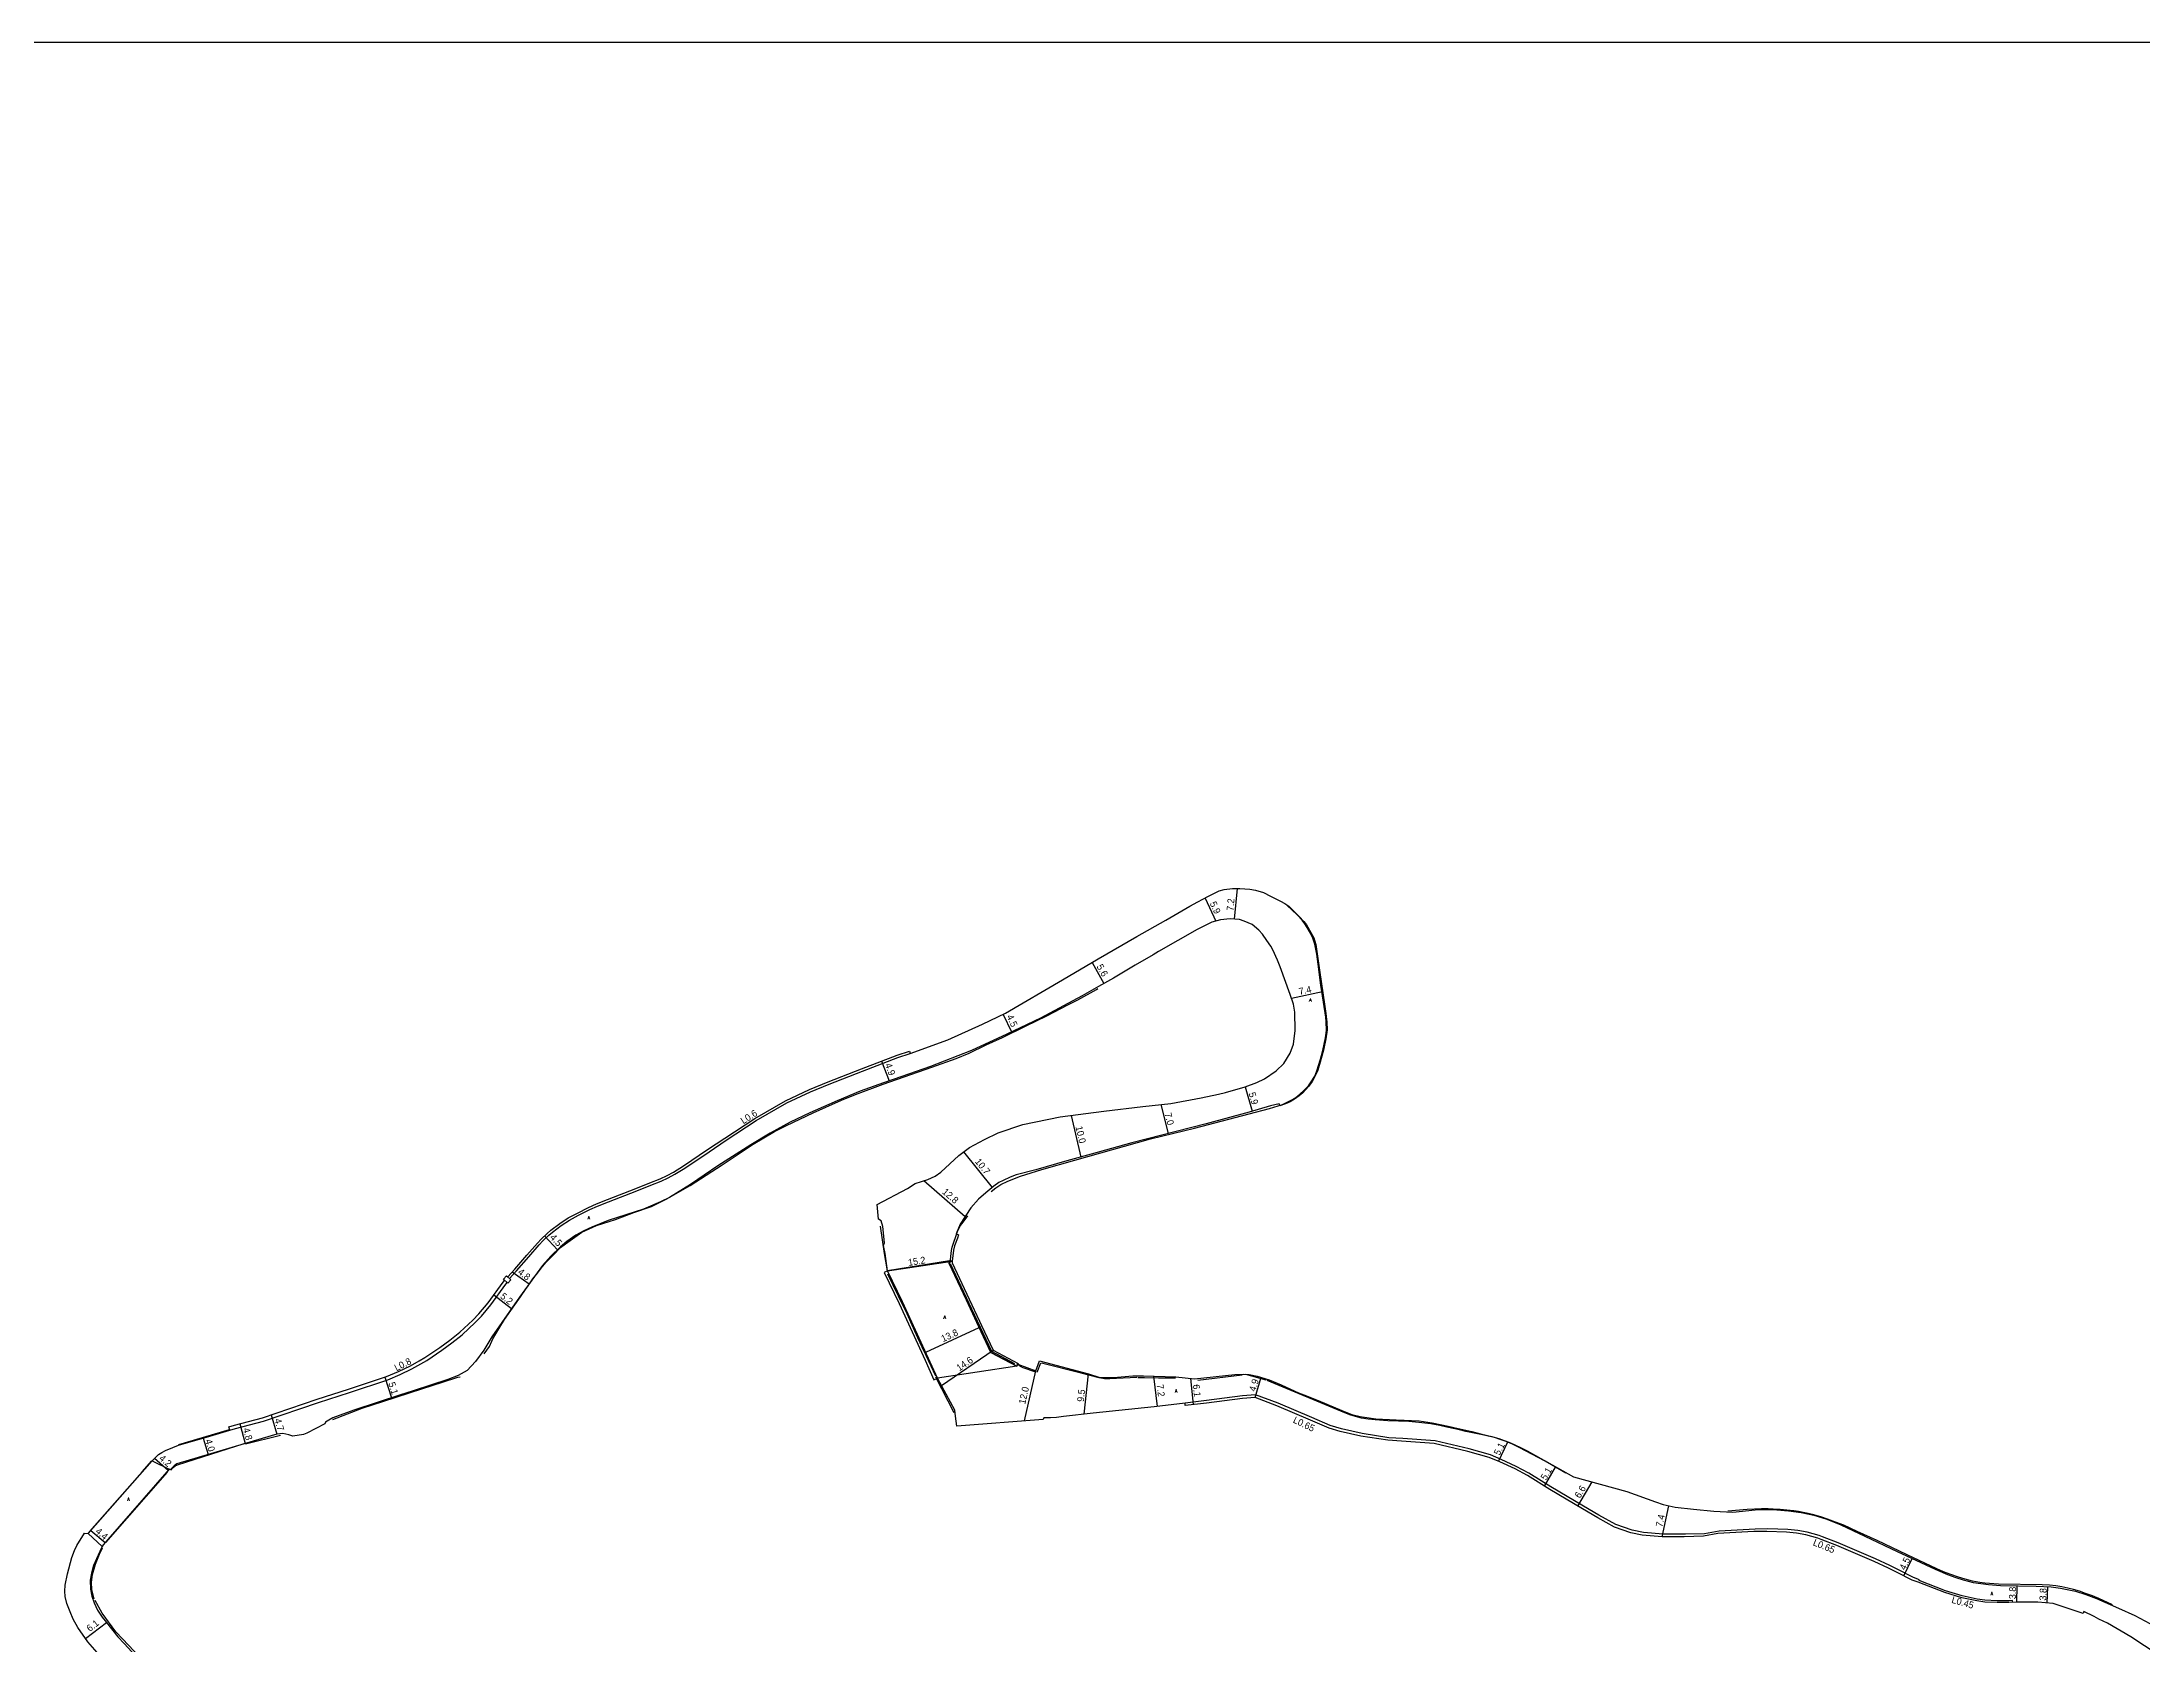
# Model space of a CAD drawing. Header units: metres. Extents: x -24000 to -20000, y -96000 to -93000.
# Drawn here: x -20745.5 to -20255.3, y -95774 to -95400 of the extents above; entities that cross this region are included whole.
import ezdxf

# ---------------------------------------------------------------- set-up
doc = ezdxf.new("R2010")
doc.units = ezdxf.units.M
doc.header["$LTSCALE"] = 2.5
for name, color, linetype in [('側溝・桝', 7, 'Continuous'), ('図郭', 7, 'Continuous'), ('幅員', 7, 'Continuous'), ('歩道・分離帯・安全施設', 7, 'Continuous'), ('舗装', 7, 'Continuous'), ('道路', 7, 'Continuous')]:
    doc.layers.add(name, color=color, linetype=linetype)
doc.styles.get("Standard").update_dxf_attribs({"font": ''})
doc.styles.add('YOKO_DECO', font='txt.shx', dxfattribs={"bigfont": 'extfont.shx'})
doc.styles.get('Standard').set_extended_font_data('@MS PGothic')

msp = doc.modelspace()

# ---------------------------------------------------------------- linework, layer by layer
at = {"layer": '側溝・桝'}
for points in [[(-20636.33, -95688.52), (-20634.71, -95686.71), (-20631.85, -95683.49), (-20629.4, -95680.67), (-20628.58, -95679.75), (-20627.17, -95678.42), (-20626.33, -95677.72), (-20624.27, -95676.13), (-20622.37, -95674.9), (-20620.22, -95673.76), (-20617.64, -95672.45), (-20615.81, -95671.65), (-20613.27, -95670.59), (-20606.67, -95668.08), (-20603.41, -95666.75), (-20600.96, -95665.77), (-20599.32, -95665.02), (-20597.77, -95664.19), (-20595.44, -95662.73), (-20589.78, -95658.93), (-20585.77, -95656.24), (-20578.82, -95651.66), (-20571.66, -95647.56), (-20566.09, -95644.96), (-20561.74, -95643.19), (-20553.99, -95640.13), (-20545.7, -95636.93), (-20542.81, -95636)], [(-20701.64, -95723.89), (-20700.33, -95723.49), (-20693.75, -95721.77), (-20680.97, -95717.41), (-20673.72, -95715.08), (-20664.77, -95712.14), (-20661.9, -95710.94), (-20659.14, -95709.59), (-20657.06, -95708.45), (-20655.68, -95707.63), (-20652.13, -95705.27), (-20649.81, -95703.52), (-20647.41, -95701.62), (-20644.37, -95698.79), (-20642.92, -95697.32), (-20640.68, -95694.68), (-20637.25, -95689.85), (-20636.91, -95689.47)], [(-20285.52, -95764.1), (-20285.54, -95763.64), (-20286.43, -95763.69), (-20289.16, -95763.69), (-20292, -95763.56), (-20293.8, -95763.3), (-20297.29, -95762.58), (-20301.23, -95761.37), (-20307.33, -95759.01), (-20307.25, -95758.81), (-20308.66, -95758.27), (-20312.34, -95756.41), (-20314.23, -95755.51), (-20317.56, -95753.95), (-20326.26, -95750.19), (-20329.93, -95748.78), (-20330.7, -95748.48), (-20333.48, -95747.71), (-20335.67, -95747.32), (-20338.03, -95747.07), (-20342.64, -95746.94), (-20345.66, -95746.98), (-20354.04, -95747.44), (-20357.42, -95748.06), (-20361.92, -95748.16), (-20367.08, -95748.19), (-20371.7, -95747.79), (-20374.37, -95747.24), (-20378.19, -95745.95), (-20382.1, -95743.73), (-20385.66, -95741.64), (-20393.3, -95737.13), (-20398.44, -95733.9), (-20401.39, -95732.34), (-20404.95, -95730.72), (-20407.4, -95729.68), (-20412.4, -95728.28), (-20420.29, -95726.42), (-20427.87, -95725.86), (-20431.1, -95725.67), (-20437.39, -95724.69), (-20442.18, -95723.62), (-20444.79, -95722.8), (-20449.14, -95720.97), (-20456.98, -95717.59), (-20462.28, -95715.66), (-20465.3, -95715.88), (-20473.67, -95716.95), (-20478.68, -95717.62)]]:
    msp.add_lwpolyline(points, dxfattribs=at)
msp.add_lwpolyline([(-20636.75, -95689.61), (-20636.02, -95688.8), (-20637.05, -95687.87), (-20637.78, -95688.69)], close=True, dxfattribs=at)
at = {"layer": '図郭'}
msp.add_lwpolyline([(-20800, -95400), (-20000, -95400), (-20000, -96000), (-20800, -96000)], close=True, dxfattribs=at)
at = {"layer": '幅員'}
for points in [[(-20474.01, -95599.74), (-20471.47, -95605.11)], [(-20467.13, -95604.66), (-20466.46, -95597.53)], [(-20500.4, -95614.78), (-20497.65, -95619.67)], [(-20453.85, -95623.07), (-20446.58, -95621.56)], [(-20521.13, -95626.9), (-20519.2, -95630.96)], [(-20549.5, -95637.77), (-20547.75, -95642.39)], [(-20464.63, -95643.76), (-20462.99, -95649.48)], [(-20505.29, -95650.45), (-20503.03, -95660.18)], [(-20484.36, -95647.91), (-20482.62, -95654.71)], [(-20530.37, -95658.98), (-20523.67, -95667.26)], [(-20539.63, -95665.66), (-20529.99, -95674.01)], [(-20628.18, -95678.56), (-20625.14, -95681.82)], [(-20548.1, -95686.76), (-20533.03, -95684.5)], [(-20635.7, -95686.93), (-20631.8, -95689.75)], [(-20640.01, -95692.35), (-20635.91, -95695.54)], [(-20539.22, -95705.73), (-20526.73, -95699.96)], [(-20535.57, -95713.47), (-20523.51, -95705.25)], [(-20516.17, -95721.76), (-20513.51, -95710.07)], [(-20665.44, -95711.52), (-20663.87, -95716.35)], [(-20502.21, -95720.17), (-20501.2, -95710.72)], [(-20486.03, -95711.3), (-20485.17, -95718.41)], [(-20477.45, -95711.84), (-20476.77, -95717.92)], [(-20462.32, -95716.28), (-20460.9, -95711.57)], [(-20699.26, -95722.39), (-20698.06, -95727.01)], [(-20691.96, -95720.32), (-20690.66, -95724.87)], [(-20707.83, -95725.74), (-20706.67, -95729.59)], [(-20405.56, -95731.19), (-20403.38, -95726.62)], [(-20719.19, -95730.45), (-20715.99, -95733.22)], [(-20394.77, -95737), (-20392.22, -95732.55)], [(-20387.01, -95741.62), (-20383.66, -95735.99)], [(-20367.37, -95748.79), (-20365.8, -95741.52)], [(-20734.07, -95747.29), (-20730.72, -95750.15)], [(-20310.9, -95757.89), (-20308.99, -95753.83)], [(-20284.58, -95764.04), (-20284.48, -95760.22)], [(-20277.5, -95764.23), (-20277.35, -95760.43)], [(-20735.29, -95772.54), (-20730.42, -95768.78)]]:
    msp.add_lwpolyline(points, dxfattribs=at)
at = {"layer": '歩道・分離帯・安全施設'}
for points in [[(-20523.94, -95668.18), (-20522.86, -95667.34), (-20521.66, -95666.56), (-20520.06, -95665.77), (-20517.07, -95664.62), (-20512.11, -95663.09), (-20504.43, -95660.9), (-20486.72, -95655.96), (-20476.48, -95653.44), (-20463.69, -95650.07), (-20458.96, -95648.86), (-20455.93, -95647.88), (-20454.73, -95647.32), (-20453.61, -95646.73), (-20452.85, -95646.25), (-20451.88, -95645.49), (-20450.89, -95644.59), (-20449.91, -95643.52), (-20449.25, -95642.64), (-20448.43, -95641.31), (-20447.92, -95640.04), (-20447.08, -95637.32), (-20446.57, -95635.31), (-20445.94, -95632.39), (-20445.71, -95630.63), (-20445.77, -95628.54), (-20445.86, -95627.51), (-20446.22, -95625.03), (-20446.98, -95620.09), (-20447.61, -95615.15), (-20447.94, -95612.8), (-20448.43, -95610.52), (-20448.84, -95609.12), (-20449.42, -95607.93), (-20450.16, -95606.63), (-20450.76, -95605.78), (-20451.38, -95604.91), (-20452.56, -95603.63), (-20454.92, -95601.38)], [(-20642.29, -95706.11), (-20641.03, -95704.37), (-20640.27, -95702.59), (-20638.63, -95699.88), (-20637.49, -95698.11), (-20635.09, -95694.62), (-20633.81, -95692.78), (-20632.61, -95691.05), (-20632.04, -95690.22), (-20630.89, -95688.61), (-20629.84, -95687.27), (-20628.64, -95685.72), (-20627.77, -95684.7), (-20626.1, -95682.97), (-20624.43, -95681.31), (-20622.71, -95680), (-20619.49, -95677.73), (-20616.08, -95676.13), (-20611.58, -95674.72), (-20607.37, -95673.14), (-20603.19, -95671.73), (-20599.76, -95670.01), (-20594.21, -95666.82), (-20586.7, -95662.01), (-20579.48, -95657.13), (-20574.51, -95654.21), (-20571.68, -95652.83), (-20565.51, -95649.86), (-20558.85, -95646.9), (-20555.64, -95645.56), (-20549.15, -95643.18), (-20537.76, -95639.21), (-20532.09, -95637.16), (-20529.08, -95635.95), (-20525.1, -95634.01), (-20521.28, -95632.26), (-20515.81, -95629.59), (-20510.92, -95627.26), (-20506.04, -95624.62), (-20503.71, -95623.46), (-20499.38, -95621.05), (-20499.05, -95620.87)], [(-20533.52, -95684.88), (-20533.19, -95681.94), (-20533.03, -95681.18), (-20531.78, -95677.54), (-20531.51, -95676.93), (-20531.07, -95676.16), (-20530.51, -95675.35), (-20529.35, -95673.92)], [(-20549.81, -95676.3), (-20548.89, -95682.66), (-20548.2, -95686.72)], [(-20518.38, -95708.44), (-20523.81, -95705.54), (-20528.45, -95695.66), (-20533.42, -95685.11)], [(-20548.12, -95687.41), (-20545.61, -95692.54), (-20543.65, -95696.66), (-20542.15, -95700.06), (-20541.12, -95702.29), (-20540.11, -95704.44), (-20539.17, -95706.4), (-20536.96, -95711.19)], [(-20513.74, -95710.27), (-20516.46, -95709.39), (-20517.12, -95709.08), (-20517.97, -95708.46)], [(-20512.43, -95708.26), (-20513.26, -95710.47)], [(-20489.95, -95711.64), (-20496.23, -95711.91), (-20497.46, -95711.9), (-20498.74, -95711.71), (-20502.96, -95710.61), (-20512.17, -95708.28)], [(-20677.58, -95721.4), (-20670.71, -95718.73), (-20665.94, -95717.25), (-20656.57, -95714.2), (-20651.99, -95712.73), (-20648.43, -95711.57), (-20647.9, -95711.48)], [(-20536.91, -95711.48), (-20532.65, -95719.8)], [(-20480.93, -95711.74), (-20484.86, -95711.74), (-20488.18, -95711.68), (-20489.71, -95711.66)], [(-20465.34, -95711.05), (-20475.74, -95712.34)], [(-20459.73, -95712.22), (-20464.47, -95710.91)], [(-20389.79, -95733.94), (-20394.65, -95731.16), (-20400.68, -95727.96), (-20402.27, -95727.14), (-20403.74, -95726.56), (-20405.15, -95726.04), (-20406.49, -95725.64), (-20407.93, -95725.29), (-20409.26, -95724.97), (-20411.18, -95724.6), (-20413.14, -95724.18), (-20414.65, -95723.83), (-20417.63, -95723.18), (-20419.26, -95722.84), (-20421.34, -95722.45), (-20424.14, -95722.08), (-20426.45, -95721.88), (-20431.39, -95721.74), (-20434.29, -95721.51), (-20435.95, -95721.33), (-20437.54, -95721.08), (-20438.93, -95720.75), (-20440.22, -95720.31), (-20441.4, -95719.88), (-20459.5, -95712.32)], [(-20701.76, -95723.82), (-20713.59, -95727.34)], [(-20715.37, -95733.25), (-20714.87, -95732.65), (-20714.37, -95732.25), (-20713.88, -95731.98), (-20698.27, -95726.99)], [(-20698, -95727.09), (-20689.79, -95725.03)], [(-20734.37, -95747.53), (-20730.85, -95743.57), (-20722.09, -95733.62), (-20719.88, -95731.1)], [(-20730.58, -95750.15), (-20716.18, -95733.67)], [(-20262.21, -95764.63), (-20265.45, -95763.19), (-20266.9, -95762.58), (-20268.51, -95761.98), (-20269.96, -95761.49), (-20271.36, -95761.06), (-20272.66, -95760.73), (-20274.06, -95760.43), (-20275.43, -95760.22), (-20276.97, -95760.06), (-20278.66, -95759.99), (-20288.87, -95759.85), (-20292.01, -95759.62), (-20293.19, -95759.47), (-20294.9, -95759.12), (-20296.65, -95758.7), (-20298.21, -95758.23), (-20299.99, -95757.59), (-20301.69, -95756.93), (-20303.26, -95756.23), (-20310.12, -95752.98), (-20317.13, -95749.68), (-20321.83, -95747.54), (-20323.47, -95746.73), (-20324.97, -95746.09), (-20326.04, -95745.66), (-20327.51, -95745.1), (-20328.77, -95744.65), (-20330.29, -95744.14), (-20331.96, -95743.66), (-20333.27, -95743.36), (-20334.43, -95743.1), (-20335.52, -95742.9), (-20336.64, -95742.74), (-20338.25, -95742.57), (-20339.81, -95742.44), (-20341.43, -95742.3), (-20342.61, -95742.28), (-20344.18, -95742.26), (-20347.53, -95742.42), (-20352.05, -95742.77)], [(-20733.27, -95763.27), (-20733.83, -95761.09), (-20733.94, -95759.45), (-20733.67, -95757.6), (-20732.95, -95755.13), (-20732.01, -95752.8), (-20731.36, -95751.38)], [(-20679.35, -95809.85), (-20682.64, -95807.94), (-20684.42, -95806.7), (-20687.84, -95804.14), (-20691.58, -95801.3), (-20695.12, -95798.53), (-20698.84, -95795.62), (-20702.56, -95792.82), (-20706.25, -95790.02), (-20710.21, -95787.13), (-20713.07, -95785.05), (-20716.68, -95782.2), (-20720.29, -95779.07), (-20723.04, -95776.49), (-20725.22, -95774.13), (-20728.26, -95770.95), (-20731.41, -95766.62), (-20733.04, -95763.63)]]:
    msp.add_lwpolyline(points, dxfattribs=at)
at = {"layer": '舗装'}
for points in [[(-20533.69, -95684.41), (-20548.1, -95686.76)], [(-20517.92, -95708.93), (-20536.49, -95711.76)], [(-20719.79, -95731.03), (-20715.78, -95732.98)], [(-20734.7, -95748), (-20731.45, -95751.08)]]:
    msp.add_lwpolyline(points, dxfattribs=at)
at = {"layer": '道路'}
for points in [[(-20731.49, -95776.99), (-20734.78, -95773.26), (-20737.1, -95769.96), (-20738.16, -95768.02), (-20738.92, -95766.28), (-20739.64, -95764.38), (-20740.04, -95762.73), (-20740.17, -95761.43), (-20740.05, -95760.05), (-20739.49, -95757.39), (-20738.52, -95753.61), (-20737.9, -95752.01), (-20737.34, -95750.82), (-20735.57, -95747.91), (-20734.7, -95748), (-20719.79, -95731.03), (-20718.28, -95729.58), (-20717.53, -95729.11), (-20716.68, -95728.68), (-20714.93, -95727.96), (-20713.59, -95727.4), (-20707.07, -95725.52), (-20701.64, -95723.89), (-20701.88, -95723.13), (-20700.54, -95722.73), (-20693.98, -95721), (-20681.22, -95716.66), (-20673.96, -95714.32), (-20665.05, -95711.39), (-20662.23, -95710.21), (-20659.5, -95708.88), (-20657.45, -95707.75), (-20656.11, -95706.96), (-20652.59, -95704.62), (-20650.29, -95702.89), (-20647.93, -95701.01), (-20644.93, -95698.22), (-20643.51, -95696.78), (-20641.31, -95694.19), (-20637.87, -95689.35), (-20637.5, -95688.94), (-20637.78, -95688.69), (-20637.05, -95687.87), (-20636.77, -95688.13), (-20635.15, -95686.32), (-20632.29, -95683.1), (-20629.84, -95680.28), (-20629, -95679.34), (-20627.57, -95677.98), (-20626.7, -95677.26), (-20624.61, -95675.65), (-20622.67, -95674.39), (-20620.5, -95673.23), (-20617.89, -95671.92), (-20616.04, -95671.11), (-20613.48, -95670.05), (-20606.89, -95667.53), (-20603.63, -95666.21), (-20601.19, -95665.22), (-20599.58, -95664.49), (-20598.07, -95663.68), (-20595.76, -95662.23), (-20590.11, -95658.44), (-20586.1, -95655.75), (-20579.13, -95651.16), (-20571.93, -95647.04), (-20566.32, -95644.42), (-20561.96, -95642.64), (-20554.2, -95639.58), (-20545.89, -95636.38), (-20542.99, -95635.44), (-20542.81, -95636), (-20534.04, -95632.83), (-20525.95, -95629.2), (-20520.6, -95626.64), (-20507.3, -95618.81), (-20498.96, -95613.94), (-20489.95, -95608.74), (-20483.16, -95604.94), (-20477.59, -95601.66), (-20475.71, -95600.63), (-20473.37, -95599.41), (-20470.72, -95598.09), (-20469.59, -95597.74), (-20467.65, -95597.52), (-20465.88, -95597.53), (-20463.56, -95597.67), (-20462.26, -95597.87), (-20460.41, -95598.42), (-20458.72, -95599.28), (-20456.41, -95600.44), (-20455.43, -95601), (-20454.49, -95601.66), (-20452.02, -95604.01), (-20450.94, -95605.19), (-20450.36, -95605.97), (-20448.67, -95609.02), (-20448.15, -95610.55), (-20447.86, -95612.72), (-20447.35, -95616.58), (-20446.13, -95624.51), (-20445.83, -95626.69), (-20445.59, -95628.74), (-20445.52, -95630.5), (-20445.82, -95632.62), (-20446.36, -95635.25), (-20447.12, -95638.06), (-20447.7, -95639.91), (-20448.22, -95641.1), (-20449.01, -95642.55), (-20449.88, -95643.72), (-20451.19, -95645.17), (-20452.07, -95645.91), (-20452.91, -95646.54), (-20454.13, -95647.26), (-20455.26, -95647.79), (-20456.57, -95648.2), (-20456.71, -95647.77), (-20458.73, -95648.25), (-20463.74, -95649.69), (-20473.78, -95652.44), (-20491.11, -95656.88), (-20500.62, -95659.5), (-20506.26, -95661.08), (-20513.52, -95663.15), (-20518.07, -95664.36), (-20519.47, -95664.84), (-20521.18, -95665.63), (-20522.13, -95666.15), (-20523.33, -95666.99), (-20525.19, -95668.49), (-20526.88, -95670.01), (-20528.69, -95672.05), (-20531.19, -95675.83), (-20532.14, -95678.07), (-20531.53, -95678.29), (-20531.82, -95679.09), (-20532.47, -95680.89), (-20532.72, -95681.9), (-20533.06, -95684.5), (-20533.69, -95684.41), (-20533.76, -95684.98)], [(-20248.35, -95778.44), (-20257.97, -95772.09), (-20263.44, -95768.96), (-20265.41, -95768.03), (-20266.49, -95767.41), (-20268.94, -95766.24), (-20269.11, -95766.69), (-20275.62, -95764.5), (-20276.06, -95764.38), (-20279.67, -95764), (-20284.58, -95764.04), (-20286.42, -95764.15), (-20289.17, -95764.14), (-20292.04, -95764.01), (-20293.88, -95763.74), (-20297.4, -95763.02), (-20301.38, -95761.8), (-20307.6, -95759.39), (-20308.96, -95758.87), (-20312.63, -95757.02), (-20314.52, -95756.11), (-20317.85, -95754.55), (-20326.55, -95750.79), (-20330.22, -95749.38), (-20331, -95749.08), (-20333.77, -95748.31), (-20335.96, -95747.93), (-20338.32, -95747.67), (-20342.93, -95747.54), (-20345.95, -95747.58), (-20354.33, -95748.04), (-20357.71, -95748.66), (-20362.22, -95748.76), (-20367.37, -95748.79), (-20371.99, -95748.39), (-20374.66, -95747.85), (-20378.48, -95746.55), (-20382.39, -95744.33), (-20385.95, -95742.24), (-20393.59, -95737.73), (-20398.73, -95734.51), (-20401.68, -95732.94), (-20405.24, -95731.32), (-20407.69, -95730.28), (-20412.69, -95728.88), (-20420.58, -95727.02), (-20428.16, -95726.46), (-20431.39, -95726.27), (-20437.68, -95725.29), (-20442.47, -95724.22), (-20445.08, -95723.41), (-20449.43, -95721.57), (-20457.27, -95718.19), (-20462.32, -95716.28), (-20465.32, -95716.5), (-20473.69, -95717.58), (-20478.63, -95718.13), (-20478.68, -95717.62), (-20485.88, -95718.49), (-20500.14, -95719.92), (-20507.03, -95720.75), (-20508.73, -95720.97), (-20510.07, -95721.02), (-20511.66, -95721.04), (-20511.79, -95721.44), (-20531.93, -95722.93), (-20532.29, -95720.63), (-20532.45, -95719.25), (-20536.49, -95711.76), (-20538.55, -95707.19), (-20544.61, -95693.96), (-20548.1, -95686.76), (-20548.7, -95682.65), (-20549.05, -95680.8), (-20548.87, -95680.16), (-20549.25, -95676.34), (-20549.63, -95675.06), (-20550.24, -95674.67), (-20550.53, -95671.27), (-20543.49, -95667.55), (-20541.71, -95666.31), (-20538.76, -95665.38), (-20537, -95664.67), (-20535.67, -95663.69), (-20531.52, -95659.84), (-20528.96, -95657.93), (-20525.53, -95656.06), (-20522.28, -95654.55), (-20516.59, -95652.59), (-20507.85, -95650.77), (-20497.66, -95649.49), (-20488.51, -95648.35), (-20481.98, -95647.67), (-20474.94, -95646.39), (-20470.87, -95645.54), (-20469.27, -95645.15), (-20464.63, -95643.76), (-20461.95, -95642.8), (-20460.18, -95641.91), (-20457.39, -95640.04), (-20455.62, -95638.35), (-20454.12, -95635.95), (-20453.36, -95633.82), (-20453, -95630.66), (-20453.08, -95626.4), (-20453.35, -95624.51), (-20454.15, -95622.22), (-20456.51, -95615.8), (-20457.12, -95614.25), (-20458.18, -95611.79), (-20458.69, -95610.97), (-20459.58, -95609.66), (-20460.65, -95608.19), (-20461.49, -95607.22), (-20463.01, -95605.93), (-20464.89, -95605.15), (-20465.98, -95604.76), (-20468.14, -95604.57), (-20470.45, -95604.86), (-20472.47, -95605.35), (-20475.86, -95607.11), (-20484.91, -95612.23), (-20486.15, -95612.96), (-20490.37, -95615.41), (-20495.41, -95618.42), (-20498.86, -95620.36), (-20502.72, -95622.56), (-20512.46, -95627.76), (-20520.32, -95631.49), (-20528.56, -95635.31), (-20538.08, -95639.02), (-20544.81, -95641.41), (-20549.04, -95642.82), (-20554.51, -95644.83), (-20559.86, -95647.08), (-20566.25, -95649.85), (-20570.86, -95652.06), (-20575.55, -95654.58), (-20580.04, -95657.33), (-20587.71, -95662.24), (-20594.11, -95666.56), (-20599, -95669.58), (-20601.09, -95670.66), (-20605.12, -95672.33), (-20613.36, -95674.95), (-20617.17, -95676.55), (-20618.99, -95677.4), (-20620.86, -95678.41), (-20622.94, -95679.91), (-20624.42, -95681.15), (-20626.7, -95683.28), (-20628.69, -95685.45), (-20634.05, -95692.86), (-20640.45, -95702.1), (-20642.37, -95705.27), (-20644.32, -95707.88), (-20646.24, -95709.94), (-20648.3, -95711.11), (-20650.73, -95712.11), (-20658.82, -95714.69), (-20661.79, -95715.67), (-20672.67, -95719.2), (-20677.56, -95721.05), (-20678.52, -95721.53), (-20679.28, -95722.01), (-20679.44, -95722.4), (-20683.63, -95724.57), (-20684.46, -95724.88), (-20686.96, -95725.28), (-20687.85, -95724.97), (-20689.29, -95724.64), (-20690.66, -95724.87), (-20698.28, -95727.07), (-20713.98, -95731.79), (-20714.65, -95732.21), (-20715.58, -95733.12), (-20715.78, -95732.98), (-20724.79, -95743.36), (-20730.11, -95749.44), (-20731.19, -95750.69), (-20731.45, -95751.08), (-20731.96, -95752.25), (-20732.77, -95753.94), (-20733.46, -95755.51), (-20733.92, -95757.23), (-20734.25, -95758.88), (-20734.17, -95761.03), (-20733.8, -95762.62), (-20733.3, -95764.16), (-20732.49, -95765.88), (-20731.42, -95767.53), (-20730.42, -95768.78), (-20727.73, -95772.09), (-20726.28, -95773.7), (-20722.68, -95777.55)], [(-20533.76, -95684.98), (-20529.68, -95693.59), (-20526.82, -95699.77), (-20524.02, -95705.74), (-20517.92, -95708.93)], [(-20517.92, -95708.93), (-20517.71, -95708.51), (-20513.51, -95710.07), (-20512.66, -95707.73), (-20501.2, -95710.72), (-20498.78, -95711.51), (-20496.89, -95711.62), (-20495.42, -95711.6), (-20490.89, -95711.21), (-20488.38, -95711.25), (-20480.86, -95711.42), (-20476.48, -95711.96), (-20467.05, -95710.92), (-20465.15, -95710.83), (-20463.75, -95710.89), (-20461.83, -95711.29), (-20459.07, -95712.12), (-20456.28, -95713.33), (-20452.21, -95715.19), (-20450.35, -95715.92), (-20447.63, -95716.98), (-20442.07, -95719.3), (-20439.8, -95720.22), (-20437.85, -95720.68), (-20436.84, -95720.85), (-20434.13, -95721.29), (-20429.41, -95721.46), (-20427.52, -95721.54), (-20424.08, -95721.72), (-20421.01, -95722.2), (-20417.3, -95722.94), (-20414.94, -95723.51), (-20411.76, -95724.22), (-20409.39, -95724.81), (-20407.13, -95725.38), (-20405.49, -95725.83), (-20402.75, -95726.85), (-20400.43, -95727.93), (-20398.87, -95728.76), (-20391.74, -95732.72), (-20388.05, -95734.77), (-20375.6, -95738.21), (-20368.9, -95740.65), (-20367.12, -95741.23), (-20364.3, -95741.84), (-20360.05, -95742.36), (-20355.26, -95742.79), (-20350.86, -95743.01), (-20345.6, -95742.5), (-20342.82, -95742.4), (-20340.58, -95742.51), (-20337.83, -95742.75), (-20334.88, -95743.11), (-20331.94, -95743.76), (-20328.92, -95744.68), (-20325.62, -95745.96), (-20320.06, -95748.63), (-20312.48, -95752.19), (-20303.64, -95756.35), (-20300.75, -95757.58), (-20298.8, -95758.31), (-20297.12, -95758.86), (-20294.76, -95759.46), (-20291.16, -95759.95), (-20288.4, -95760.12), (-20280.02, -95760.32), (-20276.54, -95760.46), (-20274.36, -95760.73), (-20270.89, -95761.47), (-20268.45, -95762.22), (-20266, -95763.21), (-20260.83, -95765.43), (-20257.06, -95767.15), (-20252.38, -95769.64)]]:
    msp.add_lwpolyline(points, dxfattribs=at)
for points in [[(-20517.92, -95708.93), (-20536.49, -95711.76), (-20538.55, -95707.19), (-20544.61, -95693.96), (-20548.1, -95686.76), (-20533.69, -95684.41), (-20533.76, -95684.98), (-20529.68, -95693.59), (-20526.82, -95699.77), (-20524.02, -95705.74)], [(-20517.92, -95708.93), (-20524.02, -95705.74), (-20526.82, -95699.77), (-20527.29, -95698.76), (-20529.68, -95693.59), (-20533.76, -95684.98), (-20533.69, -95684.41), (-20533.03, -95684.5), (-20533.08, -95684.87), (-20529.07, -95693.31), (-20526.68, -95698.48), (-20526.22, -95699.49), (-20523.51, -95705.25), (-20517.62, -95708.34)], [(-20536.49, -95711.76), (-20538.55, -95707.19), (-20544.61, -95693.96), (-20548.1, -95686.76), (-20548.91, -95687.15), (-20545.42, -95694.35), (-20539.37, -95707.56), (-20537.31, -95712.13)], [(-20719.79, -95731.03), (-20715.78, -95732.98), (-20724.79, -95743.36), (-20730.11, -95749.44), (-20731.19, -95750.69), (-20731.45, -95751.08), (-20734.7, -95748)]]:
    msp.add_lwpolyline(points, close=True, dxfattribs=at)

# ---------------------------------------------------------------- texts
at = {"layer": '側溝・桝'}
for s, rotation, p in [('L0.6', 32.6489, (-20581.77, -95652.56)), ('L0.8', 26.5799, (-20662.74, -95710.18)), ('L0.65', 334.3778, (-20453.64, -95722.07)), ('L0.65', 338.0179, (-20332.28, -95750.71)), ('L0.45', 344.1745, (-20299.92, -95764.16))]:
    msp.add_text(s, height=1.6, rotation=rotation, dxfattribs=at).set_placement(p)
at = {"layer": '幅員'}
for s, rotation, p in [('5.9', 295, (-20472.97, -95600.99)), ('7.2', 85, (-20467.41, -95602.8)), ('5.6', 299, (-20499.4, -95615.71)), ('7.4', 12, (-20451.94, -95622.36)), ('4.5', 295, (-20520.38, -95627.37)), ('4.9', 291, (-20548.76, -95638.61)), ('5.9', 286, (-20463.89, -95645.3)), ('7.0', 284, (-20483.48, -95650.05)), ('10.0', 283, (-20504.26, -95653.13)), ('10.7', 309, (-20527.84, -95661.28)), ('12.8', 319, (-20535.51, -95668.52)), ('4.5', 313, (-20627.05, -95679.04)), ('15.2', 9, (-20543.2, -95685.59)), ('4.8', 322, (-20634.57, -95687.29)), ('5.2', 322, (-20638.66, -95692.95)), ('13.8', 25, (-20535.16, -95703.39)), ('14.6', 34, (-20531.38, -95710.22)), ('5.1', 288, (-20664.67, -95712.98)), ('12.0', 77, (-20516, -95717.95)), ('9.5', 84, (-20502.31, -95717.37)), ('7.2', 277, (-20485.34, -95713.27)), ('6.1', 276, (-20476.89, -95713.29)), ('4.9', 73, (-20462.28, -95715.03)), ('4.8', 285, (-20698.6, -95723.59)), ('4.7', 286, (-20691.25, -95721.43)), ('4.0', 287, (-20707.41, -95726.28)), ('5.1', 64, (-20405.28, -95729.92)), ('4.2', 319, (-20718.28, -95730.7)), ('5.1', 60, (-20394.43, -95735.71)), ('6.6', 59, (-20386.53, -95739.93)), ('7.4', 78, (-20367.29, -95746.61)), ('4.4', 319, (-20733.13, -95747.73)), ('4.5', 65, (-20310.61, -95756.71)), ('3.8', 89, (-20284.8, -95763.35)), ('3.8', 88, (-20277.7, -95763.68)), ('6.1', 38, (-20734.3, -95771.02))]:
    msp.add_text(s, height=1.6, rotation=rotation, dxfattribs=at).set_placement(p)
at = {"layer": '舗装', "style": 'YOKO_DECO'}
for p in [(-20449.72, -95623.9, 443.94), (-20618.12, -95674.69, 457.15), (-20535.07, -95697.93, 433.17), (-20481.06, -95715.09, 429.47), (-20725.58, -95740.4, 461.84), (-20290.7, -95762.39, 409.67)]:
    msp.add_text('A', height=0.75, dxfattribs=at).set_placement(p)

doc.saveas('drawing.dxf')
